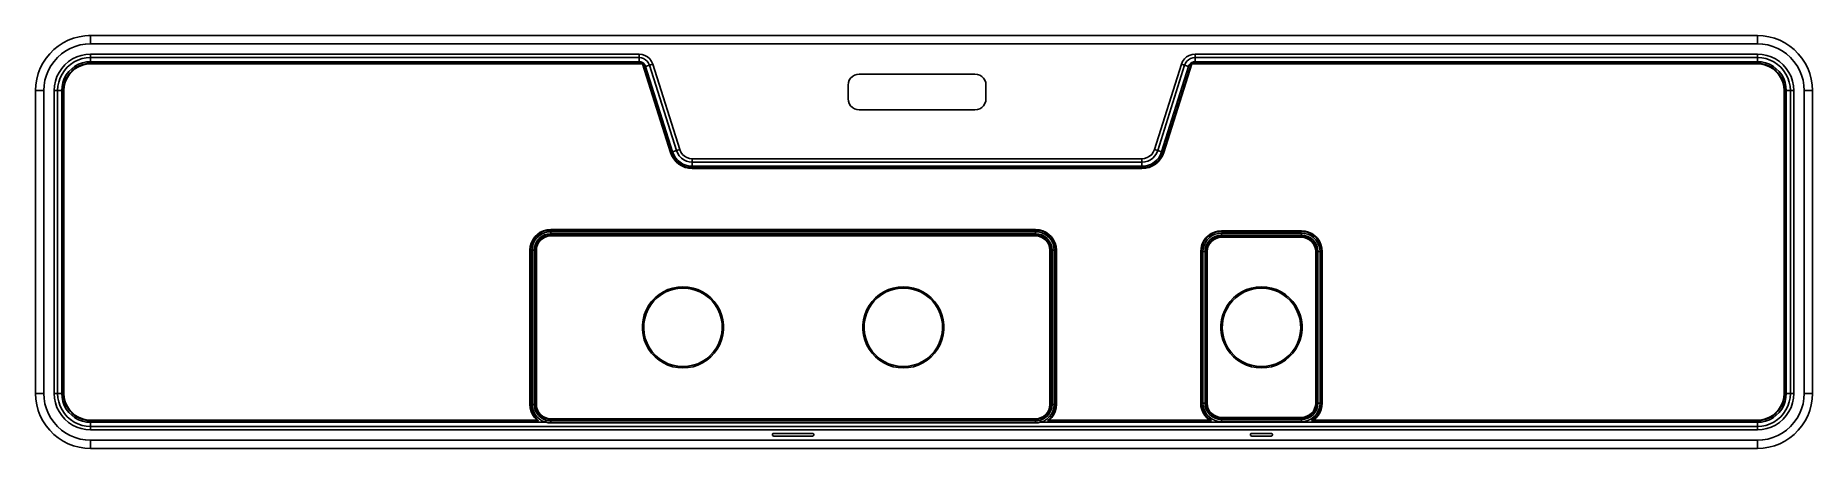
# Model space of a CAD drawing. Header units: millimetres. Extents: x -640 to 650, y -150 to 150.
import ezdxf

# ---------------------------------------------------------------- set-up
doc = ezdxf.new("R2010")
doc.units = ezdxf.units.MM
doc.layers.add('OUTLINE', color=7, linetype='Continuous')

msp = doc.modelspace()

# ---------------------------------------------------------------- linework, layer by layer
at = {"layer": 'OUTLINE'}
for points in [[(-600, 150), (-604.181, 149.781), (-608.316, 149.126), (-612.361, 148.042), (-616.269, 146.542), (-620, 144.641), (-623.511, 142.361), (-626.765, 139.726), (-629.726, 136.765), (-632.361, 133.511), (-634.641, 130), (-636.542, 126.269), (-638.042, 122.361), (-639.126, 118.316), (-639.781, 114.181), (-640, 110)], [(-600, 144), (-603.807, 143.786), (-607.566, 143.148), (-611.229, 142.092), (-614.752, 140.633), (-618.089, 138.789), (-621.199, 136.582), (-624.042, 134.042), (-626.582, 131.199), (-628.789, 128.089), (-630.633, 124.752), (-632.092, 121.229), (-633.148, 117.566), (-633.786, 113.807), (-634, 110)], [(-600, 150), (-601.533, 149.971)], [(610, 150), (-600, 150)], [(-600, 150), (-600, 144)], [(610, 144), (-600, 144)], [(650, 110), (649.781, 114.181), (649.126, 118.316), (648.042, 122.361), (646.542, 126.269), (644.641, 130), (642.361, 133.511), (639.726, 136.765), (636.765, 139.726), (633.511, 142.361), (630, 144.641), (626.269, 146.542), (622.361, 148.042), (618.316, 149.126), (614.181, 149.781), (610, 150)], [(610, 150), (610, 144)], [(644, 110), (643.786, 113.807), (643.148, 117.566), (642.092, 121.229), (640.633, 124.752), (638.789, 128.089), (636.582, 131.199), (634.042, 134.042), (631.199, 136.582), (628.089, 138.789), (624.752, 140.633), (621.229, 142.092), (617.566, 143.148), (613.807, 143.786), (610, 144)], [(-600, 136.5), (-603.459, 136.273), (-606.859, 135.597), (-610.141, 134.483), (-613.25, 132.95), (-616.132, 131.024), (-618.738, 128.738), (-621.024, 126.132), (-622.95, 123.25), (-624.483, 120.141), (-625.597, 116.859), (-626.273, 113.459), (-626.5, 110)], [(-600, 134), (-603.133, 133.795), (-606.212, 133.182), (-609.184, 132.173), (-612, 130.785), (-614.61, 129.04), (-616.971, 126.971), (-619.04, 124.61), (-620.785, 122), (-622.173, 119.184), (-623.182, 116.212), (-623.795, 113.133), (-624, 110)], [(-600, 134), (-603.133, 133.795), (-606.212, 133.182), (-609.184, 132.173), (-612, 130.785), (-614.61, 129.04), (-616.971, 126.971), (-619.04, 124.61), (-620.785, 122), (-622.173, 119.184), (-623.182, 116.212), (-623.795, 113.133), (-624, 110)], [(-621, 110), (-620.786, 112.989), (-620.149, 115.916), (-619.102, 118.724), (-617.666, 121.353), (-615.871, 123.752), (-613.752, 125.871), (-611.353, 127.666), (-608.724, 129.102), (-605.916, 130.149), (-602.989, 130.786), (-600, 131)], [(-600, 129.8), (-602.818, 129.598), (-605.578, 128.998), (-608.225, 128.011), (-610.705, 126.657), (-612.966, 124.964), (-614.964, 122.966), (-616.657, 120.705), (-618.011, 118.225), (-618.998, 115.578), (-619.598, 112.818), (-619.8, 110)], [(-600, 129.8), (-602.818, 129.598), (-605.578, 128.998), (-608.225, 128.011), (-610.705, 126.657), (-612.966, 124.964), (-614.964, 122.966), (-616.657, 120.705), (-618.011, 118.225), (-618.998, 115.578), (-619.598, 112.818), (-619.8, 110)], [(-600, 129.8), (-602.818, 129.598), (-605.578, 128.998), (-608.225, 128.011), (-610.705, 126.657), (-612.966, 124.964), (-614.964, 122.966), (-616.657, 120.705), (-618.011, 118.225), (-618.998, 115.578), (-619.598, 112.818), (-619.8, 110)], [(-600, 129.4), (-603.035, 129.161), (-605.995, 128.45), (-608.807, 127.286), (-611.403, 125.695), (-613.718, 123.718), (-615.695, 121.403), (-617.286, 118.807), (-618.45, 115.995), (-619.161, 113.035), (-619.4, 110)], [(-201.863, 136.5), (-600, 136.5)], [(-600, 136.5), (-600, 134)], [(-201.863, 134), (-600, 134)], [(-600, 134), (-600, 131)], [(-600, 131), (-201.863, 131)], [(-199.078, 129.8), (-600, 129.8)], [(-600, 129.8), (-600, 129.4)], [(-199.371, 129.4), (-600, 129.4)], [(-191.85, 129.162), (-192.734, 131.187), (-194.021, 132.983), (-195.656, 134.469), (-197.566, 135.58), (-199.666, 136.268), (-201.863, 136.5)], [(-201.863, 136.5), (-201.863, 134)], [(-201.863, 134), (-200.189, 133.823), (-198.589, 133.299), (-197.134, 132.453), (-195.888, 131.32), (-194.907, 129.952), (-194.234, 128.409)], [(-194.234, 128.409), (-194.907, 129.952), (-195.888, 131.32), (-197.134, 132.453), (-198.589, 133.299), (-200.189, 133.823), (-201.863, 134)], [(-201.863, 134), (-201.863, 131)], [(-194.234, 128.409), (-194.907, 129.952), (-195.888, 131.32), (-197.134, 132.453), (-198.589, 133.299), (-200.189, 133.823), (-201.863, 134)], [(-201.863, 131), (-200.612, 130.841), (-199.44, 130.374), (-198.422, 129.628), (-197.624, 128.651), (-197.095, 127.506)], [(-199.078, 129.8), (-199.371, 129.4)], [(-179.035, 65.001), (-199.371, 129.4)], [(-178.653, 65.122), (-199.078, 129.8)], [(-178.653, 65.122), (-199.078, 129.8)], [(-191.85, 129.162), (-194.234, 128.409)], [(-172.264, 67.139), (-191.85, 129.162)], [(191.85, 129.162), (172.264, 67.139)], [(199.078, 129.8), (178.653, 65.122)], [(199.078, 129.8), (178.653, 65.122)], [(199.371, 129.4), (179.035, 65.001)], [(201.863, 136.5), (199.666, 136.268), (197.566, 135.58), (195.656, 134.469), (194.021, 132.983), (192.734, 131.187), (191.85, 129.162)], [(191.85, 129.162), (194.234, 128.409)], [(194.234, 128.409), (194.907, 129.952), (195.888, 131.32), (197.134, 132.453), (198.589, 133.299), (200.189, 133.823), (201.863, 134)], [(201.863, 134), (200.189, 133.823), (198.589, 133.299), (197.134, 132.453), (195.888, 131.32), (194.907, 129.952), (194.234, 128.409)], [(201.863, 134), (200.189, 133.823), (198.589, 133.299), (197.134, 132.453), (195.888, 131.32), (194.907, 129.952), (194.234, 128.409)], [(197.095, 127.506), (197.624, 128.651), (198.422, 129.628), (199.44, 130.374), (200.612, 130.841), (201.863, 131)], [(610, 129.8), (199.078, 129.8)], [(610, 129.8), (199.078, 129.8)], [(199.371, 129.4), (199.078, 129.8)], [(610, 129.4), (199.371, 129.4)], [(610, 136.5), (201.863, 136.5)], [(201.863, 136.5), (201.863, 134)], [(610, 134), (201.863, 134)], [(201.863, 134), (201.863, 131)], [(201.863, 131), (610, 131)], [(636.5, 110), (636.273, 113.459), (635.597, 116.859), (634.483, 120.141), (632.95, 123.25), (631.024, 126.132), (628.738, 128.738), (626.132, 131.024), (623.25, 132.95), (620.141, 134.483), (616.859, 135.597), (613.459, 136.273), (610, 136.5)], [(610, 136.5), (610, 134)], [(634, 110), (633.795, 113.133), (633.182, 116.212), (632.173, 119.184), (630.785, 122), (629.04, 124.61), (626.971, 126.971), (624.61, 129.04), (622, 130.785), (619.184, 132.173), (616.212, 133.182), (613.133, 133.795), (610, 134)], [(610, 134), (610, 131)], [(634, 110), (633.795, 113.133), (633.182, 116.212), (632.173, 119.184), (630.785, 122), (629.04, 124.61), (626.971, 126.971), (624.61, 129.04), (622, 130.785), (619.184, 132.173), (616.212, 133.182), (613.133, 133.795), (610, 134)], [(610, 131), (612.989, 130.786), (615.916, 130.149), (618.724, 129.102), (621.353, 127.666), (623.752, 125.871), (625.871, 123.752), (627.666, 121.353), (629.102, 118.724), (630.149, 115.916), (630.786, 112.989), (631, 110)], [(629.8, 110), (629.598, 112.818), (628.998, 115.578), (628.011, 118.225), (626.657, 120.705), (624.964, 122.966), (622.966, 124.964), (620.705, 126.657), (618.225, 128.011), (615.578, 128.998), (612.818, 129.598), (610, 129.8)], [(629.8, 110), (629.598, 112.818), (628.998, 115.578), (628.011, 118.225), (626.657, 120.705), (624.964, 122.966), (622.966, 124.964), (620.705, 126.657), (618.225, 128.011), (615.578, 128.998), (612.818, 129.598), (610, 129.8)], [(629.8, 110), (629.598, 112.818), (628.998, 115.578), (628.011, 118.225), (626.657, 120.705), (624.964, 122.966), (622.966, 124.964), (620.705, 126.657), (618.225, 128.011), (615.578, 128.998), (612.818, 129.598), (610, 129.8)], [(610, 129.4), (610, 129.8)], [(629.4, 110), (629.161, 113.035), (628.45, 115.995), (627.286, 118.807), (625.695, 121.403), (623.718, 123.718), (621.403, 125.695), (618.807, 127.286), (615.995, 128.45), (613.035, 129.161), (610, 129.4)], [(-194.234, 128.409), (-197.095, 127.506)], [(-197.095, 127.506), (-177.509, 65.483)], [(-174.648, 66.386), (-194.234, 128.409)], [(-42, 122), (-43.78, 121.799), (-45.471, 121.208), (-46.988, 120.255), (-48.255, 118.988), (-49.208, 117.471), (-49.799, 115.78), (-50, 114)], [(42, 122), (-42, 122)], [(50, 114), (49.799, 115.78), (49.208, 117.471), (48.255, 118.988), (46.988, 120.255), (45.471, 121.208), (43.78, 121.799), (42, 122)], [(194.234, 128.409), (174.648, 66.386)], [(177.509, 65.483), (197.095, 127.506)], [(194.234, 128.409), (197.095, 127.506)], [(-640, 110), (-640, -110)], [(-640, 110), (-634, 110)], [(-634, 110), (-634, -110)], [(-626.5, 110), (-626.5, -110)], [(-626.5, 110), (-624, 110)], [(-624, 110), (-624, -110)], [(-624, 110), (-621, 110)], [(-621, -110), (-621, 110)], [(-619.8, -110), (-619.8, 110)], [(-619.8, 110), (-619.4, 110)], [(-619.4, 110), (-619.4, -110)], [(-50, 104), (-50, 114)], [(-50, 104), (-49.799, 102.22), (-49.208, 100.529), (-48.255, 99.012), (-46.988, 97.745), (-45.471, 96.792), (-43.78, 96.201), (-42, 96)], [(42, 96), (43.78, 96.201), (45.471, 96.792), (46.988, 97.745), (48.255, 99.012), (49.208, 100.529), (49.799, 102.22), (50, 104)], [(50, 104), (50, 114)], [(629.4, -110), (629.4, 110)], [(629.4, 110), (629.8, 110)], [(629.8, -110), (629.8, 110)], [(631, 110), (631, -110)], [(634, 110), (631, 110)], [(634, -110), (634, 110)], [(636.5, 110), (634, 110)], [(636.5, -110), (636.5, 110)], [(644, -110), (644, 110)], [(650, 110), (644, 110)], [(650, -110), (650, 110)], [(42, 96), (-42, 96)], [(-179.035, 65.001), (-178.653, 65.122)], [(-163.205, 53.4), (-165.819, 53.607), (-168.368, 54.223), (-170.787, 55.233), (-173.018, 56.611), (-175.004, 58.323), (-176.695, 60.326), (-178.05, 62.571), (-179.035, 65.001)], [(-163.205, 53.8), (-165.756, 54.002), (-168.243, 54.603), (-170.605, 55.589), (-172.782, 56.933), (-174.72, 58.604), (-176.37, 60.559), (-177.693, 62.75), (-178.653, 65.122)], [(-174.648, 66.386), (-177.509, 65.483)], [(-177.509, 65.483), (-176.619, 63.287), (-175.395, 61.259), (-173.867, 59.448), (-172.072, 57.901), (-170.057, 56.656), (-167.87, 55.744), (-165.567, 55.187), (-163.205, 55)], [(-172.264, 67.139), (-174.648, 66.386)], [(-163.205, 58), (-165.362, 58.195), (-167.448, 58.775), (-169.397, 59.721), (-171.143, 61.001), (-172.631, 62.574), (-173.813, 64.389), (-174.648, 66.386)], [(-163.205, 58), (-165.362, 58.195), (-167.448, 58.775), (-169.397, 59.721), (-171.143, 61.001), (-172.631, 62.574), (-173.813, 64.389), (-174.648, 66.386)], [(-163.205, 60.5), (-165.193, 60.71), (-167.093, 61.332), (-168.821, 62.338), (-170.3, 63.682), (-171.465, 65.307), (-172.264, 67.139)], [(172.264, 67.139), (171.465, 65.307), (170.3, 63.682), (168.821, 62.338), (167.093, 61.332), (165.193, 60.71), (163.205, 60.5)], [(174.648, 66.386), (173.813, 64.389), (172.631, 62.574), (171.143, 61.001), (169.397, 59.721), (167.448, 58.775), (165.362, 58.195), (163.205, 58)], [(174.648, 66.386), (173.813, 64.389), (172.631, 62.574), (171.143, 61.001), (169.397, 59.721), (167.448, 58.775), (165.362, 58.195), (163.205, 58)], [(163.205, 55), (165.567, 55.187), (167.87, 55.744), (170.057, 56.656), (172.072, 57.901), (173.867, 59.448), (175.395, 61.259), (176.619, 63.287), (177.509, 65.483)], [(178.653, 65.122), (177.693, 62.75), (176.37, 60.559), (174.72, 58.604), (172.782, 56.933), (170.605, 55.589), (168.243, 54.603), (165.756, 54.002), (163.205, 53.8)], [(179.035, 65.001), (178.05, 62.571), (176.695, 60.326), (175.004, 58.323), (173.018, 56.611), (170.787, 55.233), (168.368, 54.223), (165.819, 53.607), (163.205, 53.4)], [(172.264, 67.139), (174.648, 66.386)], [(174.648, 66.386), (177.509, 65.483)], [(179.035, 65.001), (178.653, 65.122)], [(163.205, 60.5), (-163.205, 60.5)], [(-163.205, 60.5), (-163.205, 58)], [(163.205, 58), (-163.205, 58)], [(-163.205, 58), (-163.205, 55)], [(-163.205, 55), (163.205, 55)], [(163.205, 53.8), (-163.205, 53.8)], [(163.205, 53.8), (-163.205, 53.8)], [(-163.205, 53.4), (-163.205, 53.8)], [(163.205, 53.4), (-163.205, 53.4)], [(163.205, 60.5), (163.205, 58)], [(163.205, 58), (163.205, 55)], [(163.205, 53.4), (163.205, 53.8)], [(-266, 9.1), (-268.622, 8.871), (-271.165, 8.189), (-273.55, 7.077), (-275.706, 5.567), (-277.567, 3.706), (-279.077, 1.55), (-280.189, -0.835), (-280.871, -3.378), (-281.1, -6)], [(-266, 8.7), (-268.553, 8.477), (-271.028, 7.813), (-273.35, 6.731), (-275.449, 5.261), (-277.261, 3.449), (-278.731, 1.35), (-279.813, -0.972), (-280.477, -3.447), (-280.7, -6)], [(-279.5, -6), (-279.295, -3.656), (-278.686, -1.383), (-277.691, 0.75), (-276.342, 2.678), (-274.678, 4.342), (-272.75, 5.691), (-270.617, 6.686), (-268.344, 7.295), (-266, 7.5)], [(-278, -6), (-277.769, -3.659), (-277.087, -1.408), (-275.978, 0.667), (-274.485, 2.485), (-272.667, 3.978), (-270.592, 5.087), (-268.341, 5.769), (-266, 6)], [(-266, 5), (-268.146, 4.789), (-270.21, 4.163), (-272.111, 3.146), (-273.778, 1.778), (-275.146, 0.111), (-276.163, -1.79), (-276.789, -3.854), (-277, -6)], [(-266, 5), (-268.146, 4.789), (-270.21, 4.163), (-272.111, 3.146), (-273.778, 1.778), (-275.146, 0.111), (-276.163, -1.79), (-276.789, -3.854), (-277, -6)], [(-266, 4.4), (-268.029, 4.2), (-269.98, 3.608), (-271.778, 2.647), (-273.354, 1.354), (-274.647, -0.222), (-275.608, -2.02), (-276.2, -3.971), (-276.4, -6)], [(86, 9.1), (-266, 9.1)], [(-266, 9.1), (-266, 8.7)], [(86, 8.7), (-266, 8.7)], [(86, 8.7), (-266, 8.7)], [(-266, 7.5), (86, 7.5)], [(-266, 7.5), (-266, 6)], [(-266, 6), (86, 6)], [(-266, 6), (-266, 5)], [(86, 5), (-266, 5)], [(-266, 5), (-266, 4.4)], [(86, 4.4), (-266, 4.4)], [(101.1, -6), (100.871, -3.378), (100.189, -0.835), (99.077, 1.55), (97.567, 3.706), (95.706, 5.567), (93.55, 7.077), (91.165, 8.189), (88.622, 8.871), (86, 9.1)], [(86, 9.1), (86, 8.7)], [(100.7, -6), (100.477, -3.447), (99.813, -0.972), (98.731, 1.35), (97.261, 3.449), (95.449, 5.261), (93.35, 6.731), (91.028, 7.813), (88.553, 8.477), (86, 8.7)], [(86, 7.5), (88.344, 7.295), (90.617, 6.686), (92.75, 5.691), (94.678, 4.342), (96.342, 2.678), (97.691, 0.75), (98.686, -1.383), (99.295, -3.656), (99.5, -6)], [(86, 7.5), (86, 6)], [(86, 6), (88.341, 5.769), (90.592, 5.087), (92.667, 3.978), (94.485, 2.485), (95.978, 0.667), (97.087, -1.408), (97.769, -3.659), (98, -6)], [(86, 6), (86, 5)], [(97, -6), (96.789, -3.854), (96.163, -1.79), (95.146, 0.111), (93.778, 1.778), (92.111, 3.146), (90.21, 4.163), (88.146, 4.789), (86, 5)], [(97, -6), (96.789, -3.854), (96.163, -1.79), (95.146, 0.111), (93.778, 1.778), (92.111, 3.146), (90.21, 4.163), (88.146, 4.789), (86, 5)], [(86, 5), (86, 4.4)], [(96.4, -6), (96.2, -3.971), (95.608, -2.02), (94.647, -0.222), (93.354, 1.354), (91.778, 2.647), (89.98, 3.608), (88.029, 4.2), (86, 4.4)], [(221, 8.1), (218.378, 7.871), (215.835, 7.189), (213.45, 6.077), (211.294, 4.567), (209.433, 2.706), (207.923, 0.55), (206.811, -1.835), (206.129, -4.378), (205.9, -7)], [(221, 7.7), (218.447, 7.477), (215.972, 6.813), (213.65, 5.731), (211.551, 4.261), (209.739, 2.449), (208.269, 0.35), (207.187, -1.972), (206.523, -4.447), (206.3, -7)], [(207.5, -7), (207.705, -4.656), (208.314, -2.383), (209.309, -0.25), (210.658, 1.678), (212.322, 3.342), (214.25, 4.691), (216.383, 5.686), (218.656, 6.295), (221, 6.5)], [(209, -7), (209.231, -4.659), (209.913, -2.408), (211.022, -0.333), (212.515, 1.485), (214.333, 2.978), (216.408, 4.087), (218.659, 4.769), (221, 5)], [(221, 4), (218.854, 3.789), (216.79, 3.163), (214.889, 2.146), (213.222, 0.778), (211.854, -0.889), (210.837, -2.79), (210.211, -4.854), (210, -7)], [(221, 4), (218.854, 3.789), (216.79, 3.163), (214.889, 2.146), (213.222, 0.778), (211.854, -0.889), (210.837, -2.79), (210.211, -4.854), (210, -7)], [(221, 3.4), (218.971, 3.2), (217.02, 2.608), (215.222, 1.647), (213.646, 0.354), (212.353, -1.222), (211.392, -3.02), (210.8, -4.971), (210.6, -7)], [(279, 8.1), (221, 8.1)], [(221, 8.1), (221, 7.7)], [(279, 7.7), (221, 7.7)], [(279, 7.7), (221, 7.7)], [(221, 6.5), (279, 6.5)], [(221, 6.5), (221, 5)], [(221, 5), (279, 5)], [(221, 5), (221, 4)], [(279, 4), (221, 4)], [(221, 4), (221, 3.4)], [(279, 3.4), (221, 3.4)], [(294.1, -7), (293.871, -4.378), (293.189, -1.835), (292.077, 0.55), (290.567, 2.706), (288.706, 4.567), (286.55, 6.077), (284.165, 7.189), (281.622, 7.871), (279, 8.1)], [(279, 8.1), (279, 7.7)], [(293.7, -7), (293.477, -4.447), (292.813, -1.972), (291.731, 0.35), (290.261, 2.449), (288.449, 4.261), (286.35, 5.731), (284.028, 6.813), (281.553, 7.477), (279, 7.7)], [(279, 6.5), (281.344, 6.295), (283.617, 5.686), (285.75, 4.691), (287.678, 3.342), (289.342, 1.678), (290.691, -0.25), (291.686, -2.383), (292.295, -4.656), (292.5, -7)], [(279, 6.5), (279, 5)], [(279, 5), (281.341, 4.769), (283.592, 4.087), (285.667, 2.978), (287.485, 1.485), (288.978, -0.333), (290.087, -2.408), (290.769, -4.659), (291, -7)], [(279, 5), (279, 4)], [(290, -7), (289.789, -4.854), (289.163, -2.79), (288.146, -0.889), (286.778, 0.778), (285.111, 2.146), (283.21, 3.163), (281.146, 3.789), (279, 4)], [(290, -7), (289.789, -4.854), (289.163, -2.79), (288.146, -0.889), (286.778, 0.778), (285.111, 2.146), (283.21, 3.163), (281.146, 3.789), (279, 4)], [(279, 4), (279, 3.4)], [(289.4, -7), (289.2, -4.971), (288.608, -3.02), (287.647, -1.222), (286.354, 0.354), (284.778, 1.647), (282.98, 2.608), (281.029, 3.2), (279, 3.4)], [(-281.1, -6), (-281.1, -118)], [(-281.1, -6), (-280.7, -6)], [(-280.7, -118), (-280.7, -6)], [(-280.7, -6), (-280.7, -118)], [(-279.5, -118), (-279.5, -6)], [(-279.5, -6), (-278, -6)], [(-278, -118), (-278, -6)], [(-278, -6), (-277, -6)], [(-277, -6), (-277, -118)], [(-277, -6), (-277, -118)], [(-277, -6), (-276.4, -6)], [(-276.4, -6), (-276.4, -118)], [(96.4, -118), (96.4, -6)], [(97, -6), (96.4, -6)], [(97, -118), (97, -6)], [(98, -6), (97, -6)], [(98, -6), (98, -118)], [(99.5, -6), (98, -6)], [(99.5, -6), (99.5, -118)], [(100.7, -118), (100.7, -6)], [(100.7, -118), (100.7, -6)], [(101.1, -6), (100.7, -6)], [(101.1, -118), (101.1, -6)], [(205.9, -7), (205.9, -117)], [(205.9, -7), (206.3, -7)], [(206.3, -117), (206.3, -7)], [(206.3, -7), (206.3, -117)], [(207.5, -117), (207.5, -7)], [(207.5, -7), (209, -7)], [(209, -117), (209, -7)], [(209, -7), (210, -7)], [(210, -7), (210, -117)], [(210, -7), (210, -117)], [(210, -7), (210.6, -7)], [(210.6, -7), (210.6, -117)], [(289.4, -117), (289.4, -7)], [(290, -7), (289.4, -7)], [(290, -117), (290, -7)], [(291, -7), (290, -7)], [(291, -7), (291, -117)], [(292.5, -7), (291, -7)], [(292.5, -7), (292.5, -117)], [(293.7, -117), (293.7, -7)], [(293.7, -117), (293.7, -7)], [(294.1, -7), (293.7, -7)], [(294.1, -117), (294.1, -7)], [(-170, -91.5), (-166.303, -91.267), (-162.664, -90.573), (-159.14, -89.428), (-155.788, -87.851), (-152.66, -85.866), (-149.806, -83.505), (-147.27, -80.804), (-145.092, -77.807), (-143.308, -74.56), (-141.944, -71.116), (-141.023, -67.528), (-140.558, -63.852), (-140.558, -60.148), (-141.023, -56.472), (-141.944, -52.884), (-143.308, -49.44), (-145.092, -46.193), (-147.27, -43.196), (-149.806, -40.495), (-152.66, -38.134), (-155.788, -36.149), (-159.14, -34.572), (-162.664, -33.427), (-166.303, -32.733), (-170, -32.5), (-173.697, -32.733), (-177.336, -33.427), (-180.86, -34.572), (-184.212, -36.149), (-187.34, -38.134), (-190.194, -40.495), (-192.73, -43.196), (-194.908, -46.193), (-196.692, -49.44), (-198.056, -52.884), (-198.977, -56.472), (-199.442, -60.148), (-199.442, -63.852), (-198.977, -67.528), (-198.056, -71.116), (-196.692, -74.56), (-194.908, -77.807), (-192.73, -80.804), (-190.194, -83.505), (-187.34, -85.866), (-184.212, -87.851), (-180.86, -89.428), (-177.336, -90.573), (-173.697, -91.267), (-170, -91.5)], [(-170, -90.5), (-166.356, -90.266), (-162.771, -89.568), (-159.305, -88.417), (-156.015, -86.833), (-152.954, -84.84), (-150.173, -82.473), (-147.718, -79.769), (-145.628, -76.774), (-143.939, -73.536), (-142.678, -70.109), (-141.865, -66.549), (-141.515, -62.913), (-141.632, -59.263), (-142.215, -55.658), (-143.254, -52.157), (-144.732, -48.818), (-146.625, -45.695), (-148.902, -42.839), (-151.525, -40.299), (-154.452, -38.114), (-157.634, -36.322), (-161.019, -34.952), (-164.552, -34.026), (-168.174, -33.559), (-171.826, -33.559), (-175.448, -34.026), (-178.981, -34.952), (-182.366, -36.322), (-185.548, -38.114), (-188.475, -40.299), (-191.098, -42.839), (-193.375, -45.695), (-195.268, -48.818), (-196.746, -52.157), (-197.785, -55.658), (-198.368, -59.263), (-198.485, -62.913), (-198.135, -66.549), (-197.322, -70.109), (-196.061, -73.536), (-194.372, -76.774), (-192.282, -79.769), (-189.827, -82.473), (-187.046, -84.84), (-183.985, -86.833), (-180.695, -88.417), (-177.229, -89.568), (-173.644, -90.266), (-170, -90.5)], [(-10, -91.5), (-6.303, -91.267), (-2.664, -90.573), (0.86, -89.428), (4.212, -87.851), (7.34, -85.866), (10.194, -83.505), (12.73, -80.804), (14.908, -77.807), (16.692, -74.56), (18.056, -71.116), (18.977, -67.528), (19.442, -63.852), (19.442, -60.148), (18.977, -56.472), (18.056, -52.884), (16.692, -49.44), (14.908, -46.193), (12.73, -43.196), (10.194, -40.495), (7.34, -38.134), (4.212, -36.149), (0.86, -34.572), (-2.664, -33.427), (-6.303, -32.733), (-10, -32.5), (-13.697, -32.733), (-17.336, -33.427), (-20.86, -34.572), (-24.212, -36.149), (-27.34, -38.134), (-30.194, -40.495), (-32.73, -43.196), (-34.908, -46.193), (-36.692, -49.44), (-38.056, -52.884), (-38.977, -56.472), (-39.442, -60.148), (-39.442, -63.852), (-38.977, -67.528), (-38.056, -71.116), (-36.692, -74.56), (-34.908, -77.807), (-32.73, -80.804), (-30.194, -83.505), (-27.34, -85.866), (-24.212, -87.851), (-20.86, -89.428), (-17.336, -90.573), (-13.697, -91.267), (-10, -91.5)], [(-10, -90.5), (-6.356, -90.266), (-2.771, -89.568), (0.695, -88.417), (3.985, -86.833), (7.046, -84.84), (9.827, -82.473), (12.282, -79.769), (14.372, -76.774), (16.061, -73.536), (17.322, -70.109), (18.135, -66.549), (18.485, -62.913), (18.368, -59.263), (17.785, -55.658), (16.746, -52.157), (15.268, -48.818), (13.375, -45.695), (11.098, -42.839), (8.475, -40.299), (5.548, -38.114), (2.366, -36.322), (-1.019, -34.952), (-4.552, -34.026), (-8.174, -33.559), (-11.826, -33.559), (-15.448, -34.026), (-18.981, -34.952), (-22.366, -36.322), (-25.548, -38.114), (-28.475, -40.299), (-31.098, -42.839), (-33.375, -45.695), (-35.268, -48.818), (-36.746, -52.157), (-37.785, -55.658), (-38.368, -59.263), (-38.485, -62.913), (-38.135, -66.549), (-37.322, -70.109), (-36.061, -73.536), (-34.372, -76.774), (-32.282, -79.769), (-29.827, -82.473), (-27.046, -84.84), (-23.985, -86.833), (-20.695, -88.417), (-17.229, -89.568), (-13.644, -90.266), (-10, -90.5)], [(250, -91.5), (253.697, -91.267), (257.336, -90.573), (260.86, -89.428), (264.212, -87.851), (267.34, -85.866), (270.194, -83.505), (272.73, -80.804), (274.908, -77.807), (276.692, -74.56), (278.056, -71.116), (278.977, -67.528), (279.442, -63.852), (279.442, -60.148), (278.977, -56.472), (278.056, -52.884), (276.692, -49.44), (274.908, -46.193), (272.73, -43.196), (270.194, -40.495), (267.34, -38.134), (264.212, -36.149), (260.86, -34.572), (257.336, -33.427), (253.697, -32.733), (250, -32.5), (246.303, -32.733), (242.664, -33.427), (239.14, -34.572), (235.788, -36.149), (232.66, -38.134), (229.806, -40.495), (227.27, -43.196), (225.092, -46.193), (223.308, -49.44), (221.944, -52.884), (221.023, -56.472), (220.558, -60.148), (220.558, -63.852), (221.023, -67.528), (221.944, -71.116), (223.308, -74.56), (225.092, -77.807), (227.27, -80.804), (229.806, -83.505), (232.66, -85.866), (235.788, -87.851), (239.14, -89.428), (242.664, -90.573), (246.303, -91.267), (250, -91.5)], [(250, -90.5), (253.644, -90.266), (257.229, -89.568), (260.695, -88.417), (263.985, -86.833), (267.046, -84.84), (269.827, -82.473), (272.282, -79.769), (274.372, -76.774), (276.061, -73.536), (277.322, -70.109), (278.135, -66.549), (278.485, -62.913), (278.368, -59.263), (277.785, -55.658), (276.746, -52.157), (275.268, -48.818), (273.375, -45.695), (271.098, -42.839), (268.475, -40.299), (265.548, -38.114), (262.366, -36.322), (258.981, -34.952), (255.448, -34.026), (251.826, -33.559), (248.174, -33.559), (244.552, -34.026), (241.019, -34.952), (237.634, -36.322), (234.452, -38.114), (231.525, -40.299), (228.902, -42.839), (226.625, -45.695), (224.732, -48.818), (223.254, -52.157), (222.215, -55.658), (221.632, -59.263), (221.515, -62.913), (221.865, -66.549), (222.678, -70.109), (223.939, -73.536), (225.628, -76.774), (227.718, -79.769), (230.173, -82.473), (232.954, -84.84), (236.015, -86.833), (239.305, -88.417), (242.771, -89.568), (246.356, -90.266), (250, -90.5)], [(-640, -110), (-639.781, -114.181), (-639.126, -118.316), (-638.042, -122.361), (-636.542, -126.269), (-634.641, -130), (-632.361, -133.511), (-629.726, -136.765), (-626.765, -139.726), (-623.511, -142.361), (-620, -144.641), (-616.269, -146.542), (-612.361, -148.042), (-608.316, -149.126), (-604.181, -149.781), (-600, -150)], [(-640, -110), (-639.781, -114.181), (-639.126, -118.316), (-638.042, -122.361), (-636.542, -126.269), (-634.641, -130), (-632.361, -133.511), (-629.726, -136.765), (-626.765, -139.726), (-623.511, -142.361), (-620, -144.641), (-616.269, -146.542), (-612.361, -148.042), (-608.316, -149.126), (-604.181, -149.781), (-600, -150)], [(-640, -110), (-634, -110)], [(-640, -110), (-639.781, -114.181), (-639.126, -118.316), (-638.042, -122.361), (-636.542, -126.269), (-634.641, -130), (-632.361, -133.511), (-629.726, -136.765), (-626.765, -139.726), (-623.511, -142.361), (-620, -144.641), (-616.269, -146.542), (-612.361, -148.042), (-608.316, -149.126), (-604.181, -149.781), (-600, -150)], [(-634, -110), (-633.786, -113.807), (-633.148, -117.566), (-632.092, -121.229), (-630.633, -124.752), (-628.789, -128.089), (-626.582, -131.199), (-624.042, -134.042), (-621.199, -136.582), (-618.089, -138.789), (-614.752, -140.633), (-611.229, -142.092), (-607.566, -143.148), (-603.807, -143.786), (-600, -144)], [(-626.5, -110), (-624, -110)], [(-626.5, -110), (-626.273, -113.459), (-625.597, -116.859), (-624.483, -120.141), (-622.95, -123.25), (-621.024, -126.132), (-618.738, -128.738), (-616.132, -131.024), (-613.25, -132.95), (-610.141, -134.483), (-606.859, -135.597), (-603.459, -136.273), (-600, -136.5)], [(-624, -110), (-623.795, -113.133), (-623.182, -116.212), (-622.173, -119.184), (-620.785, -122), (-619.04, -124.61), (-616.971, -126.971), (-614.61, -129.04), (-612, -130.785), (-609.184, -132.173), (-606.212, -133.182), (-603.133, -133.795), (-600, -134)], [(-624, -110), (-621, -110)], [(-624, -110), (-623.795, -113.133), (-623.182, -116.212), (-622.173, -119.184), (-620.785, -122), (-619.04, -124.61), (-616.971, -126.971), (-614.61, -129.04), (-612, -130.785), (-609.184, -132.173), (-606.212, -133.182), (-603.133, -133.795), (-600, -134)], [(-600, -131), (-602.989, -130.786), (-605.916, -130.149), (-608.724, -129.102), (-611.353, -127.666), (-613.752, -125.871), (-615.871, -123.752), (-617.666, -121.353), (-619.102, -118.724), (-620.149, -115.916), (-620.786, -112.989), (-621, -110)], [(-619.8, -110), (-619.598, -112.818), (-618.998, -115.578), (-618.011, -118.225), (-616.657, -120.705), (-614.964, -122.966), (-612.966, -124.964), (-610.705, -126.657), (-608.225, -128.011), (-605.578, -128.998), (-602.818, -129.598), (-600, -129.8)], [(-619.8, -110), (-619.598, -112.818), (-618.998, -115.578), (-618.011, -118.225), (-616.657, -120.705), (-614.964, -122.966), (-612.966, -124.964), (-610.705, -126.657), (-608.225, -128.011), (-605.578, -128.998), (-602.818, -129.598), (-600, -129.8)], [(-619.8, -110), (-619.4, -110)], [(-619.8, -110), (-619.598, -112.818), (-618.998, -115.578), (-618.011, -118.225), (-616.657, -120.705), (-614.964, -122.966), (-612.966, -124.964), (-610.705, -126.657), (-608.225, -128.011), (-605.578, -128.998), (-602.818, -129.598), (-600, -129.8)], [(-619.4, -110), (-619.161, -113.035), (-618.45, -115.995), (-617.286, -118.807), (-615.695, -121.403), (-613.718, -123.718), (-611.403, -125.695), (-608.807, -127.286), (-605.995, -128.45), (-603.035, -129.161), (-600, -129.4)], [(610, -129.8), (612.818, -129.598), (615.578, -128.998), (618.225, -128.011), (620.705, -126.657), (622.966, -124.964), (624.964, -122.966), (626.657, -120.705), (628.011, -118.225), (628.998, -115.578), (629.598, -112.818), (629.8, -110)], [(610, -134), (613.133, -133.795), (616.212, -133.182), (619.184, -132.173), (622, -130.785), (624.61, -129.04), (626.971, -126.971), (629.04, -124.61), (630.785, -122), (632.173, -119.184), (633.182, -116.212), (633.795, -113.133), (634, -110)], [(610, -150), (614.181, -149.781), (618.316, -149.126), (622.361, -148.042), (626.269, -146.542), (630, -144.641), (633.511, -142.361), (636.765, -139.726), (639.726, -136.765), (642.361, -133.511), (644.641, -130), (646.542, -126.269), (648.042, -122.361), (649.126, -118.316), (649.781, -114.181), (650, -110)], [(610, -150), (614.181, -149.781), (618.316, -149.126), (622.361, -148.042), (626.269, -146.542), (630, -144.641), (633.511, -142.361), (636.765, -139.726), (639.726, -136.765), (642.361, -133.511), (644.641, -130), (646.542, -126.269), (648.042, -122.361), (649.126, -118.316), (649.781, -114.181), (650, -110)], [(610, -129.8), (612.818, -129.598), (615.578, -128.998), (618.225, -128.011), (620.705, -126.657), (622.966, -124.964), (624.964, -122.966), (626.657, -120.705), (628.011, -118.225), (628.998, -115.578), (629.598, -112.818), (629.8, -110)], [(631, -110), (630.786, -112.989), (630.149, -115.916), (629.102, -118.724), (627.666, -121.353), (625.871, -123.752), (623.752, -125.871), (621.353, -127.666), (618.724, -129.102), (615.916, -130.149), (612.989, -130.786), (610, -131)], [(610, -134), (613.133, -133.795), (616.212, -133.182), (619.184, -132.173), (622, -130.785), (624.61, -129.04), (626.971, -126.971), (629.04, -124.61), (630.785, -122), (632.173, -119.184), (633.182, -116.212), (633.795, -113.133), (634, -110)], [(610, -136.5), (613.459, -136.273), (616.859, -135.597), (620.141, -134.483), (623.25, -132.95), (626.132, -131.024), (628.738, -128.738), (631.024, -126.132), (632.95, -123.25), (634.483, -120.141), (635.597, -116.859), (636.273, -113.459), (636.5, -110)], [(610, -144), (613.807, -143.786), (617.566, -143.148), (621.229, -142.092), (624.752, -140.633), (628.089, -138.789), (631.199, -136.582), (634.042, -134.042), (636.582, -131.199), (638.789, -128.089), (640.633, -124.752), (642.092, -121.229), (643.148, -117.566), (643.786, -113.807), (644, -110)], [(610, -150), (614.181, -149.781), (618.316, -149.126), (622.361, -148.042), (626.269, -146.542), (630, -144.641), (633.511, -142.361), (636.765, -139.726), (639.726, -136.765), (642.361, -133.511), (644.641, -130), (646.542, -126.269), (648.042, -122.361), (649.126, -118.316), (649.781, -114.181), (650, -110)], [(610, -129.4), (613.035, -129.161), (615.995, -128.45), (618.807, -127.286), (621.403, -125.695), (623.718, -123.718), (625.695, -121.403), (627.286, -118.807), (628.45, -115.995), (629.161, -113.035), (629.4, -110)], [(610, -129.8), (612.818, -129.598), (615.578, -128.998), (618.225, -128.011), (620.705, -126.657), (622.966, -124.964), (624.964, -122.966), (626.657, -120.705), (628.011, -118.225), (628.998, -115.578), (629.598, -112.818), (629.8, -110)], [(629.4, -110), (629.8, -110)], [(634, -110), (631, -110)], [(636.5, -110), (634, -110)], [(650, -110), (644, -110)], [(-281.1, -118), (-280.879, -120.571), (-280.224, -123.068), (-279.154, -125.416), (-277.699, -127.547), (-275.902, -129.4)], [(-281.1, -118), (-280.7, -118)], [(-280.7, -118), (-280.523, -120.274), (-279.997, -122.493), (-279.133, -124.604), (-277.954, -126.556), (-276.486, -128.302), (-274.766, -129.8)], [(-280.7, -118), (-280.523, -120.274), (-279.997, -122.493), (-279.133, -124.604), (-277.954, -126.556), (-276.486, -128.302), (-274.766, -129.8)], [(-280.7, -118), (-280.523, -120.274), (-279.997, -122.493), (-279.133, -124.604), (-277.954, -126.556), (-276.486, -128.302), (-274.766, -129.8)], [(-269.64, -131), (-271.974, -130.106), (-274.103, -128.798), (-275.955, -127.119), (-277.465, -125.127), (-278.583, -122.892), (-279.269, -120.489), (-279.5, -118)], [(-279.5, -118), (-278, -118)], [(-269.236, -129.556), (-271.31, -128.761), (-273.203, -127.598), (-274.849, -126.106), (-276.191, -124.335), (-277.184, -122.348), (-277.794, -120.212), (-278, -118)], [(-278, -118), (-277, -118)], [(-277, -118), (-276.789, -120.146), (-276.163, -122.21), (-275.146, -124.111), (-273.778, -125.778), (-272.111, -127.146), (-270.21, -128.163), (-268.146, -128.789), (-266, -129)], [(-277, -118), (-276.789, -120.146), (-276.163, -122.21), (-275.146, -124.111), (-273.778, -125.778), (-272.111, -127.146), (-270.21, -128.163), (-268.146, -128.789), (-266, -129)], [(-277, -118), (-276.4, -118)], [(-277, -118), (-276.789, -120.146), (-276.163, -122.21), (-275.146, -124.111), (-273.778, -125.778), (-272.111, -127.146), (-270.21, -128.163), (-268.146, -128.789), (-266, -129)], [(-276.4, -118), (-276.2, -120.029), (-275.608, -121.98), (-274.647, -123.778), (-273.354, -125.354), (-271.778, -126.647), (-269.98, -127.608), (-268.029, -128.2), (-266, -128.4)], [(-266, -128.4), (86, -128.4)], [(-266, -129), (-266, -128.4)], [(-266, -129), (86, -129)], [(-266, -130), (-266, -129)], [(86, -129), (88.146, -128.789), (90.21, -128.163), (92.111, -127.146), (93.778, -125.778), (95.146, -124.111), (96.163, -122.21), (96.789, -120.146), (97, -118)], [(86, -129), (88.146, -128.789), (90.21, -128.163), (92.111, -127.146), (93.778, -125.778), (95.146, -124.111), (96.163, -122.21), (96.789, -120.146), (97, -118)], [(86, -128.4), (88.029, -128.2), (89.98, -127.608), (91.778, -126.647), (93.354, -125.354), (94.647, -123.778), (95.608, -121.98), (96.2, -120.029), (96.4, -118)], [(86, -129), (88.146, -128.789), (90.21, -128.163), (92.111, -127.146), (93.778, -125.778), (95.146, -124.111), (96.163, -122.21), (96.789, -120.146), (97, -118)], [(86, -129), (86, -128.4)], [(86, -130), (86, -129)], [(98, -118), (97.794, -120.212), (97.184, -122.348), (96.191, -124.335), (94.849, -126.106), (93.203, -127.598), (91.31, -128.761), (89.236, -129.556)], [(99.5, -118), (99.269, -120.489), (98.583, -122.892), (97.465, -125.127), (95.955, -127.119), (94.103, -128.798), (91.974, -130.106), (89.64, -131)], [(94.766, -129.8), (96.486, -128.302), (97.954, -126.556), (99.133, -124.604), (99.997, -122.493), (100.523, -120.274), (100.7, -118)], [(95.902, -129.4), (97.699, -127.547), (99.154, -125.416), (100.224, -123.068), (100.879, -120.571), (101.1, -118)], [(97, -118), (96.4, -118)], [(98, -118), (97, -118)], [(99.5, -118), (98, -118)], [(101.1, -118), (100.7, -118)], [(205.9, -117), (206.094, -119.414), (206.672, -121.767), (207.619, -123.996), (208.909, -126.046), (210.511, -127.863), (212.383, -129.4)], [(205.9, -117), (206.3, -117)], [(206.3, -117), (206.527, -119.576), (207.203, -122.072), (208.305, -124.411), (209.799, -126.52), (211.641, -128.335), (213.772, -129.8)], [(206.3, -117), (206.527, -119.576), (207.203, -122.072), (208.305, -124.411), (209.799, -126.52), (211.641, -128.335), (213.772, -129.8)], [(206.3, -117), (206.527, -119.576), (207.203, -122.072), (208.305, -124.411), (209.799, -126.52), (211.641, -128.335), (213.772, -129.8)], [(221, -130.5), (218.656, -130.295), (216.383, -129.686), (214.25, -128.691), (212.322, -127.342), (210.658, -125.678), (209.309, -123.75), (208.314, -121.617), (207.705, -119.344), (207.5, -117)], [(207.5, -117), (209, -117)], [(221, -129), (218.659, -128.769), (216.408, -128.087), (214.333, -126.978), (212.515, -125.485), (211.022, -123.667), (209.913, -121.592), (209.231, -119.341), (209, -117)], [(209, -117), (210, -117)], [(210, -117), (210.211, -119.146), (210.837, -121.21), (211.854, -123.111), (213.222, -124.778), (214.889, -126.146), (216.79, -127.163), (218.854, -127.789), (221, -128)], [(210, -117), (210.211, -119.146), (210.837, -121.21), (211.854, -123.111), (213.222, -124.778), (214.889, -126.146), (216.79, -127.163), (218.854, -127.789), (221, -128)], [(210, -117), (210.6, -117)], [(210, -117), (210.211, -119.146), (210.837, -121.21), (211.854, -123.111), (213.222, -124.778), (214.889, -126.146), (216.79, -127.163), (218.854, -127.789), (221, -128)], [(210.6, -117), (210.8, -119.029), (211.392, -120.98), (212.353, -122.778), (213.646, -124.354), (215.222, -125.647), (217.02, -126.608), (218.971, -127.2), (221, -127.4)], [(221, -127.4), (279, -127.4)], [(221, -128), (221, -127.4)], [(221, -128), (279, -128)], [(221, -129), (221, -128)], [(221, -128), (279, -128)], [(279, -129), (221, -129)], [(221, -130.5), (221, -129)], [(291, -117), (290.769, -119.341), (290.087, -121.592), (288.978, -123.667), (287.485, -125.485), (285.667, -126.978), (283.592, -128.087), (281.341, -128.769), (279, -129)], [(279, -128), (281.146, -127.789), (283.21, -127.163), (285.111, -126.146), (286.778, -124.778), (288.146, -123.111), (289.163, -121.21), (289.789, -119.146), (290, -117)], [(292.5, -117), (292.295, -119.344), (291.686, -121.617), (290.691, -123.75), (289.342, -125.678), (287.678, -127.342), (285.75, -128.691), (283.617, -129.686), (281.344, -130.295), (279, -130.5)], [(279, -128), (281.146, -127.789), (283.21, -127.163), (285.111, -126.146), (286.778, -124.778), (288.146, -123.111), (289.163, -121.21), (289.789, -119.146), (290, -117)], [(279, -127.4), (281.029, -127.2), (282.98, -126.608), (284.778, -125.647), (286.354, -124.354), (287.647, -122.778), (288.608, -120.98), (289.2, -119.029), (289.4, -117)], [(279, -128), (281.146, -127.789), (283.21, -127.163), (285.111, -126.146), (286.778, -124.778), (288.146, -123.111), (289.163, -121.21), (289.789, -119.146), (290, -117)], [(279, -128), (279, -127.4)], [(279, -129), (279, -128)], [(279, -130.5), (279, -129)], [(286.228, -129.8), (288.359, -128.335), (290.201, -126.52), (291.695, -124.411), (292.797, -122.072), (293.473, -119.576), (293.7, -117)], [(287.617, -129.4), (289.489, -127.863), (291.091, -126.046), (292.381, -123.996), (293.328, -121.767), (293.906, -119.414), (294.1, -117)], [(290, -117), (289.4, -117)], [(291, -117), (290, -117)], [(292.5, -117), (291, -117)], [(294.1, -117), (293.7, -117)], [(-600, -129.4), (-275.902, -129.4)], [(-600, -129.8), (-600, -129.4)], [(-274.766, -129.8), (-600, -129.8)], [(-600, -129.8), (-274.766, -129.8)], [(-600, -134), (-600, -131)], [(-269.64, -131), (-600, -131)], [(-600, -134), (610, -134)], [(-600, -136.5), (-600, -134)], [(-600, -136.5), (610, -136.5)], [(-274.766, -129.8), (-275.902, -129.4)], [(-269.64, -131), (-269.236, -129.556)], [(-266.023, -131.333), (-267.82, -131.251), (-269.64, -131)], [(-266, -130), (-267.633, -129.888), (-269.236, -129.556)], [(-268.649, -129.704), (-268.205, -129.796)], [(-268.649, -129.704), (-268.205, -129.796)], [(-267.383, -129.92), (-266, -130)], [(-267.383, -129.92), (-266, -130)], [(-266.023, -131.333), (-266, -130)], [(86.023, -131.333), (-266.023, -131.333)], [(86, -130), (-266, -130)], [(-104.1, -139), (-104.55, -139.121), (-104.879, -139.45), (-105, -139.9)], [(-105, -139.9), (-104.879, -139.45), (-104.55, -139.121), (-104.1, -139)], [(-105, -140.1), (-105, -139.9)], [(-105, -139.9), (-105, -140.1)], [(-105, -140.1), (-104.879, -140.55), (-104.55, -140.879), (-104.1, -141)], [(-104.1, -141), (-104.55, -140.879), (-104.879, -140.55), (-105, -140.1)], [(-75.9, -139), (-104.1, -139)], [(-104.1, -139), (-75.9, -139)], [(-75.9, -141), (-104.1, -141)], [(-104.1, -141), (-75.9, -141)], [(-75, -139.9), (-75.121, -139.45), (-75.45, -139.121), (-75.9, -139)], [(-75.9, -139), (-75.45, -139.121), (-75.121, -139.45), (-75, -139.9)], [(-75.9, -141), (-75.45, -140.879), (-75.121, -140.55), (-75, -140.1)], [(-75, -140.1), (-75.121, -140.55), (-75.45, -140.879), (-75.9, -141)], [(-75, -140.1), (-75, -139.9)], [(-75, -139.9), (-75, -140.1)], [(89.236, -129.556), (87.633, -129.888), (86, -130)], [(86, -130), (87.383, -129.92)], [(86, -130), (87.383, -129.92)], [(86.023, -131.333), (86, -130)], [(89.64, -131), (87.82, -131.251), (86.023, -131.333)], [(88.205, -129.796), (88.649, -129.704)], [(88.205, -129.796), (88.649, -129.704)], [(89.64, -131), (89.236, -129.556)], [(610, -131), (89.64, -131)], [(95.902, -129.4), (94.766, -129.8)], [(213.772, -129.8), (94.766, -129.8)], [(94.766, -129.8), (213.772, -129.8)], [(95.902, -129.4), (212.383, -129.4)], [(212.383, -129.4), (213.772, -129.8)], [(279, -130.5), (221, -130.5)], [(242.9, -139), (242.45, -139.121), (242.121, -139.45), (242, -139.9)], [(242, -139.9), (242.121, -139.45), (242.45, -139.121), (242.9, -139)], [(242, -140.1), (242, -139.9)], [(242, -139.9), (242, -140.1)], [(242, -140.1), (242.121, -140.55), (242.45, -140.879), (242.9, -141)], [(242.9, -141), (242.45, -140.879), (242.121, -140.55), (242, -140.1)], [(257.1, -139), (242.9, -139)], [(242.9, -139), (257.1, -139)], [(257.1, -141), (242.9, -141)], [(242.9, -141), (257.1, -141)], [(258, -139.9), (257.879, -139.45), (257.55, -139.121), (257.1, -139)], [(257.1, -139), (257.55, -139.121), (257.879, -139.45), (258, -139.9)], [(257.1, -141), (257.55, -140.879), (257.879, -140.55), (258, -140.1)], [(258, -140.1), (257.879, -140.55), (257.55, -140.879), (257.1, -141)], [(258, -140.1), (258, -139.9)], [(258, -139.9), (258, -140.1)], [(287.617, -129.4), (286.228, -129.8)], [(610, -129.8), (286.228, -129.8)], [(287.617, -129.4), (610, -129.4)], [(610, -129.4), (610, -129.8)], [(610, -134), (610, -131)], [(610, -136.5), (610, -134)], [(-600, -144), (610, -144)], [(-600, -150), (-600, -144)], [(-600, -150), (610, -150)], [(-600, -150), (-575, -150)], [(575, -150), (610, -150)], [(610, -150), (610, -144)]]:
    msp.add_lwpolyline(points, dxfattribs=at)

doc.saveas('drawing.dxf')
